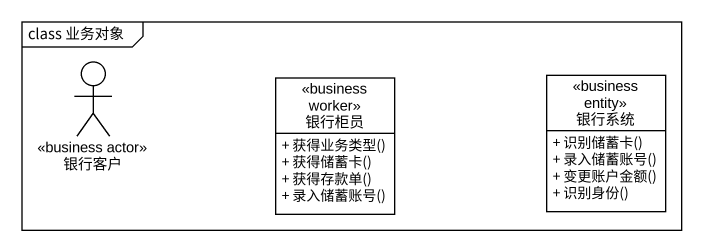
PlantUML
@startuml
mainframe class 业务对象
allowmixing
hide circle
hide empty members
skinparam classAttributeIconSize 0
actor 银行客户 <<business actor>>
class 银行柜员 <<business worker>> {
  + 获得业务类型()
  + 获得储蓄卡()
  + 获得存款单()
  + 录入储蓄账号()
}
class 银行系统 <<business entity>> {
  + 识别储蓄卡()
  + 录入储蓄账号()
  + 变更账户金额()
  + 识别身份()
}
@enduml
